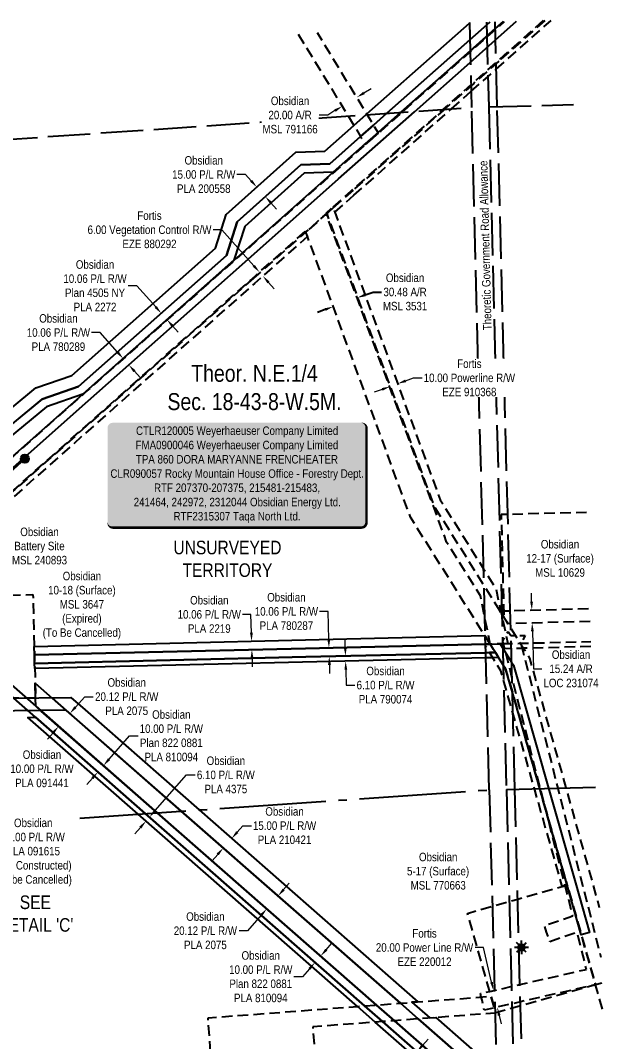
# Model space of a CAD drawing. Extents: x 623995 to 631000, y 5840139 to 5844688.
# Drawn here: x 625255 to 625948, y 5840880 to 5842083 of the extents above; entities that cross this region are included whole.
import ezdxf
from ezdxf.enums import TextEntityAlignment as Align

# ---------------------------------------------------------------- set-up
doc = ezdxf.new("R2010")
doc.units = 0
doc.header["$LTSCALE"] = 5
doc.header["$PDSIZE"] = 0.5
for name, pattern in [('foc-ACCESSROAD', [3.75, 2.5, -1.25]), ('foc-FLOWLINE', [3.75, 2.5, -1.25]), ('foc-QUARTERLINE', [33, 25, -3, 2, -3]), ('foc-UNSURVEYED', [12.5, 10, -2.5]), ('POWERLINE5', [7.8, 2.4, -0.6, 0.6, -0.6, 0.6, -0.6, 2.4])]:
    doc.linetypes.add(name, pattern=pattern)
doc.layers.get('Defpoints').update_dxf_attribs({"color": 9})
for name, color, linetype in [('AS-POWER', 104, 'foc-POWER'), ('AS-POWER-EXISTING', 72, 'POWERLINE5'), ('AS-WILDLIFE', 131, 'Continuous'), ('C-AR', 13, 'foc-ACCESSROAD'), ('C-RW', 13, 'Continuous'), ('C-SYMBOL', 7, 'Continuous'), ('C-WS', 13, 'foc-ACCESSROAD'), ('C-WS-S', 13, 'Continuous'), ('DETAIL-T', 7, 'Continuous'), ('F-EZE', 190, 'foc-FLOWLINE'), ('L-QSEC', 8, 'foc-QUARTERLINE'), ('L-ROAD-T', 7, 'Continuous'), ('L-UNS-T', 3, 'Continuous'), ('L-USEC', 7, 'foc-UNSURVEYED')]:
    doc.layers.add(name, color=color, linetype=linetype)
for name, color, linetype, lineweight in [('C-AR-T', 13, 'Continuous', 9), ('C-RW-T', 13, 'Continuous', 9), ('C-WS-T', 13, 'Continuous', 9), ('F-EZE-T', 190, 'Continuous', 9), ('F-RW-T', 190, 'Continuous', 9)]:
    doc.layers.add(name, color=color, linetype=linetype, lineweight=lineweight)
doc.styles.add('175L', font='ARIALN.TTF', dxfattribs={"height": 20})
doc.styles.add('80', font='ARIALN.TTF', dxfattribs={"height": 10})
doc.styles.add('80CG', font='ARIALN.TTF', dxfattribs={"height": 10})
doc.styles.add('80L', font='ARIALN.TTF', dxfattribs={"height": 10})
doc.styles.add('foc-LtypeFont', font='ARIALN.TTF', dxfattribs={"height": 7.35})
doc.linetypes.add('foc-POWER', pattern='A,6,-1,["P",foc-LtypeFont,S=0.2,R=0,X=-0.625,Y=-0.75],-1.24,4', length=12.24)
doc.dimstyles.new('Compass 5 000', dxfattribs={"dimscale": 5, "dimtxt": 9, "dimasz": 2, "dimexe": 0.2, "dimexo": 0.0625, "dimgap": 0.5, "dimtad": 0, "dimtih": 1, "dimtoh": 1, "dimzin": 0, "dimdsep": 46, "dimtxsty": '80CG', "dimcen": 0.1, "dimse1": 1, "dimse2": 1, "dimclrd": 256, "dimclrt": 256, "dimaunit": 1, "dimadec": 4, "dimazin": 0, "dimtfac": 0.06, "dimtofl": 0, "dimtmove": 0, "dimatfit": 1, "dimfxl": 0.2, "dimtolj": 1, "dimtzin": 0, "dimlwd": -1, "dimarcsym": 0})

# ---------------------------------------------------------------- blocks, each defined once
blk = doc.blocks.new('*D521')
at = {"layer": 'C-WS', "transparency": 16777216}
for p, q in [((625660.3, 5841759.6), (625669.7, 5841763.1)), ((625669.7, 5841763.1), (625679.7, 5841763.1)), ((625613.5, 5841742.5), (625604.1, 5841739))]:
    blk.add_line(p, q, dxfattribs=at)
for points in [[(625659.7, 5841761.2), (625660.9, 5841758.1), (625650.9, 5841756.2)], [(625612.9, 5841744), (625614, 5841740.9), (625622.8, 5841745.9)]]:
    blk.add_solid(points, dxfattribs=at)
at = {"layer": 'Defpoints', "color": 0, "transparency": 16777216}
for p in [(625650.9, 5841756.2), (625654.9, 5841745.4), (625626.8, 5841735.1)]:
    blk.add_point(p, dxfattribs=at)
at = {"layer": 'C-WS', "transparency": 16777216, "insert": (625707.4, 5841763.1), "char_height": 10, "attachment_point": 5, "style": '80CG'}
blk.add_mtext('\\A1;Obsidian\\P30.48 A/R\\PMSL 3531', dxfattribs=at)
blk = doc.blocks.new('*D523')
at = {"layer": 'C-RW-T', "transparency": 16777216}
for p, q in [((625391.5, 5841770.5), (625381.5, 5841770.5)), ((625413.8, 5841745.5), (625391.5, 5841770.5)), ((625433.7, 5841723.1), (625440.3, 5841715.6))]:
    blk.add_line(p, q, dxfattribs=at)
for points in [[(625415, 5841746.6), (625412.5, 5841744.4), (625420.4, 5841738)], [(625434.9, 5841724.2), (625432.4, 5841722), (625427, 5841730.6)]]:
    blk.add_solid(points, dxfattribs=at)
at = {"layer": 'Defpoints', "color": 0, "transparency": 16777216}
for p in [(625416.9, 5841734.9), (625420.4, 5841738), (625423.5, 5841727.5)]:
    blk.add_point(p, dxfattribs=at)
at = {"layer": 'C-RW-T', "transparency": 16777216, "insert": (625342.4, 5841770.5), "char_height": 10, "attachment_point": 5, "style": '80CG'}
blk.add_mtext('\\A1;Obsidian\\P10.06 P/L R/W\\PPlan 4505 NY\\PPLA 2272', dxfattribs=at)
blk = doc.blocks.new('*D524')
at = {"layer": 'C-RW-T', "transparency": 16777216}
for p, q in [((625348.4, 5841715.3), (625338.4, 5841715.3)), ((625368.9, 5841692.1), (625348.4, 5841715.3)), ((625388.7, 5841669.8), (625395.4, 5841662.3))]:
    blk.add_line(p, q, dxfattribs=at)
for points in [[(625370.2, 5841693.2), (625367.7, 5841691), (625375.5, 5841684.7)], [(625390, 5841670.9), (625387.5, 5841668.7), (625382.1, 5841677.3)]]:
    blk.add_solid(points, dxfattribs=at)
at = {"layer": 'Defpoints', "color": 0, "transparency": 16777216}
for p in [(625356, 5841667.3), (625382.1, 5841677.3), (625362.5, 5841659.9)]:
    blk.add_point(p, dxfattribs=at)
at = {"layer": 'C-RW-T', "transparency": 16777216, "insert": (625299.3, 5841715.3), "char_height": 10, "attachment_point": 5, "style": '80CG'}
blk.add_mtext('\\A1;Obsidian\\P10.06 P/L R/W\\PPLA 780289', dxfattribs=at)
blk = doc.blocks.new('*D525')
at = {"layer": 'C-RW-T', "transparency": 16777216}
for p, q in [((625526, 5841383.2), (625516, 5841383.2)), ((625526.5, 5841361.7), (625526, 5841383.2)), ((625527.2, 5841331.6), (625527.5, 5841321.6))]:
    blk.add_line(p, q, dxfattribs=at)
for points in [[(625528.2, 5841361.7), (625524.8, 5841361.6), (625526.7, 5841351.7)], [(625528.9, 5841331.7), (625525.5, 5841331.6), (625527, 5841341.6)]]:
    blk.add_solid(points, dxfattribs=at)
at = {"layer": 'Defpoints', "color": 0, "transparency": 16777216}
for p in [(625325.4, 5841346.9), (625526.7, 5841351.7), (625325.7, 5841336.8)]:
    blk.add_point(p, dxfattribs=at)
at = {"layer": 'C-RW-T', "transparency": 16777216, "insert": (625476.9, 5841383.2), "char_height": 10, "attachment_point": 5, "style": '80CG'}
blk.add_mtext('\\A1;Obsidian\\P10.06 P/L R/W\\PPLA 2219', dxfattribs=at)
blk = doc.blocks.new('*D526')
at = {"layer": 'C-RW-T', "transparency": 16777216}
for p, q in [((625616.8, 5841386.7), (625606.8, 5841386.7)), ((625617.6, 5841353.8), (625616.8, 5841386.7)), ((625618.3, 5841323.7), (625618.5, 5841313.7))]:
    blk.add_line(p, q, dxfattribs=at)
for points in [[(625619.2, 5841353.8), (625615.9, 5841353.8), (625617.8, 5841343.8)], [(625620, 5841323.8), (625616.6, 5841323.7), (625618.1, 5841333.7)]]:
    blk.add_solid(points, dxfattribs=at)
at = {"layer": 'Defpoints', "color": 0, "transparency": 16777216}
for p in [(625617.8, 5841343.8), (625460.7, 5841340), (625460.9, 5841330)]:
    blk.add_point(p, dxfattribs=at)
at = {"layer": 'C-RW-T', "transparency": 16777216, "insert": (625567.7, 5841386.7), "char_height": 10, "attachment_point": 5, "style": '80CG'}
blk.add_mtext('\\A1;Obsidian\\P10.06 P/L R/W\\PPLA 780287', dxfattribs=at)
blk = doc.blocks.new('*D527')
at = {"layer": 'C-RW-T', "transparency": 16777216}
for p, q in [((625519.5, 5841901.5), (625509.5, 5841901.5)), ((625526.2, 5841894.1), (625519.5, 5841901.5)), ((625549.5, 5841868.1), (625556.2, 5841860.7))]:
    blk.add_line(p, q, dxfattribs=at)
for points in [[(625527.4, 5841895.2), (625524.9, 5841893), (625532.9, 5841886.7)], [(625550.8, 5841869.2), (625548.3, 5841867), (625542.8, 5841875.6)]]:
    blk.add_solid(points, dxfattribs=at)
at = {"layer": 'Defpoints', "color": 0, "transparency": 16777216}
for p in [(625532.9, 5841886.7), (625526.4, 5841880.9), (625536.4, 5841869.8)]:
    blk.add_point(p, dxfattribs=at)
at = {"layer": 'C-RW-T', "transparency": 16777216, "insert": (625470.4, 5841901.5), "char_height": 10, "attachment_point": 5, "style": '80CG'}
blk.add_mtext('\\A1;Obsidian\\P15.00 P/L R/W\\PPLA 200558', dxfattribs=at)
blk = doc.blocks.new('*D529')
at = {"layer": 'C-RW-T', "transparency": 16777216}
for p, q in [((625358.9, 5841212.6), (625383.1, 5841240.2)), ((625383.1, 5841240.2), (625393.1, 5841240.2)), ((625339.3, 5841190.2), (625332.7, 5841182.7))]:
    blk.add_line(p, q, dxfattribs=at)
for points in [[(625357.6, 5841213.7), (625360.1, 5841211.5), (625352.3, 5841205.1)], [(625338, 5841191.3), (625340.5, 5841189.1), (625345.9, 5841197.7)]]:
    blk.add_solid(points, dxfattribs=at)
at = {"layer": 'Defpoints', "color": 0, "transparency": 16777216}
for p in [(625352.3, 5841205.1), (625482, 5841091.2), (625475.6, 5841083.9)]:
    blk.add_point(p, dxfattribs=at)
at = {"layer": 'C-RW-T', "transparency": 16777216, "insert": (625432.2, 5841240.2), "char_height": 10, "attachment_point": 5, "style": '80CG'}
blk.add_mtext('\\A1;Obsidian\\P10.00 P/L R/W\\PPlan 822 0881\\PPLA 810094', dxfattribs=at)
blk = doc.blocks.new('*D530')
at = {"layer": 'C-RW-T', "transparency": 16777216}
for p, q in [((625413.2, 5841152), (625450.1, 5841194.1)), ((625450.1, 5841194.1), (625460.1, 5841194.1)), ((625395.8, 5841132.2), (625389.2, 5841124.7))]:
    blk.add_line(p, q, dxfattribs=at)
for points in [[(625411.9, 5841153.1), (625414.4, 5841150.9), (625406.6, 5841144.5)], [(625394.5, 5841133.3), (625397, 5841131.1), (625402.4, 5841139.7)]]:
    blk.add_solid(points, dxfattribs=at)
at = {"layer": 'Defpoints', "color": 0, "transparency": 16777216}
for p in [(625402.4, 5841139.7), (625418.8, 5841125.3), (625423, 5841130.1)]:
    blk.add_point(p, dxfattribs=at)
at = {"layer": 'C-RW-T', "transparency": 16777216, "insert": (625496.4, 5841194.1), "char_height": 10, "attachment_point": 5, "style": '80CG'}
blk.add_mtext('\\A1;Obsidian\\P6.10 P/L R/W\\PPLA 4375', dxfattribs=at)
blk = doc.blocks.new('*D531')
at = {"layer": 'C-RW-T', "transparency": 16777216}
for p, q in [((625637, 5841344.2), (625636.8, 5841354.2)), ((625637.6, 5841318.1), (625638.1, 5841299.9)), ((625638.1, 5841299.9), (625648.1, 5841299.9))]:
    blk.add_line(p, q, dxfattribs=at)
for points in [[(625638.7, 5841344.2), (625635.3, 5841344.2), (625637.2, 5841334.2)], [(625639.3, 5841318.1), (625636, 5841318.1), (625637.4, 5841328.1)]]:
    blk.add_solid(points, dxfattribs=at)
at = {"layer": 'Defpoints', "color": 0, "transparency": 16777216}
for p in [(625580.5, 5841332.8), (625580.7, 5841326.7), (625637.4, 5841328.1)]:
    blk.add_point(p, dxfattribs=at)
at = {"layer": 'C-RW-T', "transparency": 16777216, "insert": (625684.4, 5841299.9), "char_height": 10, "attachment_point": 5, "style": '80CG'}
blk.add_mtext('\\A1;Obsidian\\P6.10 P/L R/W\\PPLA 790074', dxfattribs=at)
blk = doc.blocks.new('*D533')
at = {"layer": 'C-WS-T', "transparency": 16777216}
for p, q in [((625659, 5841997.6), (625667.6, 5842002.8)), ((625616.3, 5841971.6), (625606.3, 5841971.6)), ((625624.8, 5841976.8), (625616.3, 5841971.6))]:
    blk.add_line(p, q, dxfattribs=at)
for points in [[(625658.1, 5841999), (625659.9, 5841996.2), (625650.5, 5841992.4)], [(625624, 5841978.2), (625625.7, 5841975.3), (625633.4, 5841982)]]:
    blk.add_solid(points, dxfattribs=at)
at = {"layer": 'Defpoints', "color": 0, "transparency": 16777216}
for p in [(625604.6, 5842067.7), (625587.5, 5842057.3), (625633.4, 5841982)]:
    blk.add_point(p, dxfattribs=at)
at = {"layer": 'C-WS-T', "transparency": 16777216, "insert": (625572, 5841971.6), "char_height": 10, "attachment_point": 5, "style": '80CG', "bg_fill": 3, "box_fill_scale": 1.1, "bg_fill_color": 256, "bg_fill_true_color": 13158600, "bg_fill_transparency": 0}
blk.add_mtext('\\A1;Obsidian\\P20.00 A/R\\PMSL 791166', dxfattribs=at)
blk = doc.blocks.new('*D534')
at = {"layer": 'Defpoints', "color": 0, "transparency": 16777216}
for p in [(625673.7, 5841695.6), (625682.6, 5841698.9), (625698.6, 5841655)]:
    blk.add_point(p, dxfattribs=at)
at = {"layer": 'F-EZE-T', "transparency": 16777216}
for p, q in [((625708, 5841658.5), (625717.4, 5841661.9)), ((625717.4, 5841661.9), (625727.4, 5841661.9)), ((625680.4, 5841648.3), (625671, 5841644.9))]:
    blk.add_line(p, q, dxfattribs=at)
for points in [[(625707.5, 5841660), (625708.6, 5841656.9), (625698.6, 5841655)], [(625679.9, 5841649.9), (625681, 5841646.8), (625689.8, 5841651.8)]]:
    blk.add_solid(points, dxfattribs=at)
at = {"layer": 'F-EZE-T', "transparency": 16777216, "insert": (625783.1, 5841661.9), "char_height": 10, "attachment_point": 5, "style": '80CG', "bg_fill": 3, "box_fill_scale": 1.1, "bg_fill_color": 256, "bg_fill_true_color": 13158600, "bg_fill_transparency": 0}
blk.add_mtext('\\A1;Fortis\\P10.00 Powerline R/W\\PEZE 910368', dxfattribs=at)
blk = doc.blocks.new('*D535')
at = {"layer": 'Defpoints', "color": 0, "transparency": 16777216}
for p in [(625539.9, 5841782), (625476.2, 5841733.5), (625480.2, 5841729)]:
    blk.add_point(p, dxfattribs=at)
at = {"layer": 'F-RW-T', "transparency": 16777216}
for p, q in [((625491.6, 5841836.4), (625481.6, 5841836.4)), ((625529.3, 5841793.9), (625491.6, 5841836.4)), ((625546.6, 5841774.5), (625553.2, 5841767))]:
    blk.add_line(p, q, dxfattribs=at)
for points in [[(625530.6, 5841795), (625528.1, 5841792.8), (625536, 5841786.5)], [(625547.8, 5841775.6), (625545.3, 5841773.4), (625539.9, 5841782)]]:
    blk.add_solid(points, dxfattribs=at)
at = {"layer": 'F-RW-T', "transparency": 16777216, "insert": (625406.5, 5841836.4), "char_height": 10, "attachment_point": 5, "style": '80CG'}
blk.add_mtext('\\A1;Fortis\\P6.00 Vegetation Control R/W\\PEZE 880292', dxfattribs=at)
blk = doc.blocks.new('*D536')
at = {"layer": 'C-RW-T', "transparency": 16777216}
for p, q in [((625319.4, 5841274), (625330.2, 5841286.3)), ((625330.2, 5841286.3), (625340.2, 5841286.3)), ((625292.9, 5841243.8), (625286.3, 5841236.3))]:
    blk.add_line(p, q, dxfattribs=at)
for points in [[(625318.1, 5841275.1), (625320.6, 5841272.9), (625312.8, 5841266.5)], [(625291.7, 5841244.9), (625294.2, 5841242.7), (625299.5, 5841251.3)]]:
    blk.add_solid(points, dxfattribs=at)
at = {"layer": 'Defpoints', "color": 0, "transparency": 16777216}
for p in [(625312.8, 5841266.5), (625320, 5841260.1), (625306.7, 5841245)]:
    blk.add_point(p, dxfattribs=at)
at = {"layer": 'C-RW-T', "transparency": 16777216, "insert": (625379.7, 5841286.3), "char_height": 10, "attachment_point": 5, "style": '80CG'}
blk.add_mtext('\\A1;Obsidian\\P20.12 P/L R/W\\PPLA 2075', dxfattribs=at)
blk = doc.blocks.new('*U543')
h = blk.add_hatch(color=255)
edge = h.paths.add_edge_path()
edge.add_line((-146.5, -62.5), (146.5, -62.5))
edge.add_arc((146.5, -56.5), 6, 270, 360)
edge.add_line((152.5, -56.5), (152.5, 55))
edge.add_arc((146.5, 55), 6, 0, 90)
edge.add_line((146.5, 61), (-146.5, 61))
edge.add_arc((-146.5, 55), 6, 90, 180)
edge.add_line((-152.5, 55), (-152.5, -56.5))
edge.add_arc((-146.5, -56.5), 6, 180, 270)
at = {"color": 44, "flags": 128}
blk.add_lwpolyline([(-146.5, -62.5, 3, 3, 0), (146.5, -62.5, 3, 3, 0.414214), (152.5, -56.5, 3, 3, 0), (152.5, 55, 3, 0, 0.414214), (146.5, 61, 0, 0, 0), (-146.5, 61, 0, 0, 0.414214), (-152.5, 55, 0, 0, 0), (-152.5, -56.5, 0, 3, 0.414214)], format="xyseb", close=True, dxfattribs=at)
at = {"color": 44, "style": '80'}
blk.add_attdef('ENTER_TEXT_001', (-36, -5), '', height=10, dxfattribs=at)
blk = doc.blocks.new('*D541')
at = {"layer": 'C-RW-T', "transparency": 16777216}
for p, q in [((625509.8, 5841126.7), (625516.4, 5841134.3)), ((625516.4, 5841134.3), (625526.4, 5841134.3)), ((625486.8, 5841100.5), (625480.2, 5841093))]:
    blk.add_line(p, q, dxfattribs=at)
for points in [[(625508.6, 5841127.8), (625511.1, 5841125.6), (625503.2, 5841119.2)], [(625485.5, 5841101.6), (625488, 5841099.4), (625493.4, 5841108)]]:
    blk.add_solid(points, dxfattribs=at)
at = {"layer": 'Defpoints', "color": 0, "transparency": 16777216}
for p in [(625503.2, 5841119.2), (625506, 5841116.8), (625496.1, 5841105.6)]:
    blk.add_point(p, dxfattribs=at)
at = {"layer": 'C-RW-T', "transparency": 16777216, "insert": (625565.5, 5841134.3), "char_height": 10, "attachment_point": 5, "style": '80CG'}
blk.add_mtext('\\A1;Obsidian\\P15.00 P/L R/W\\PPLA 210421', dxfattribs=at)
blk = doc.blocks.new('*D551')
at = {"layer": 'C-RW-T', "transparency": 16777216}
for p, q in [((625200.9, 5841198.6), (625191, 5841197.9)), ((625230.9, 5841200.6), (625240.9, 5841201.3))]:
    blk.add_line(p, q, dxfattribs=at)
for points in [[(625200.8, 5841200.2), (625201.1, 5841196.9), (625210.9, 5841199.2)], [(625230.8, 5841202.2), (625231, 5841198.9), (625220.9, 5841199.9)]]:
    blk.add_solid(points, dxfattribs=at)
at = {"layer": 'Defpoints', "color": 0, "transparency": 16777216}
for p in [(625210.2, 5841210.6), (625220.1, 5841211.2), (625220.9, 5841199.9)]:
    blk.add_point(p, dxfattribs=at)
at = {"layer": 'C-RW-T', "transparency": 16777216, "insert": (625279.9, 5841201.3), "char_height": 10, "attachment_point": 5, "style": '80CG'}
blk.add_mtext('\\A1;Obsidian\\P10.00 P/L R/W\\PPLA 091441', dxfattribs=at)
blk = doc.blocks.new('*D560')
at = {"layer": 'C-RW-T', "transparency": 16777216}
for p, q in [((625564.4, 5841059), (625571, 5841066.5)), ((625538, 5841028.8), (625521.9, 5841010.5)), ((625521.9, 5841010.5), (625511.9, 5841010.5))]:
    blk.add_line(p, q, dxfattribs=at)
for points in [[(625563.2, 5841060.1), (625565.7, 5841057.9), (625557.8, 5841051.5)], [(625536.7, 5841029.9), (625539.2, 5841027.7), (625544.6, 5841036.3)]]:
    blk.add_solid(points, dxfattribs=at)
at = {"layer": 'Defpoints', "color": 0, "transparency": 16777216}
for p in [(625544.6, 5841036.3), (625584.8, 5841027.8), (625571.5, 5841012.7)]:
    blk.add_point(p, dxfattribs=at)
at = {"layer": 'C-RW-T', "transparency": 16777216, "insert": (625472.3, 5841010.5), "char_height": 10, "attachment_point": 5, "style": '80CG'}
blk.add_mtext('\\A1;Obsidian\\P20.12 P/L R/W\\PPLA 2075', dxfattribs=at)
blk = doc.blocks.new('*D561')
at = {"layer": 'C-RW-T', "transparency": 16777216}
for p, q in [((625614.6, 5840988.2), (625621.2, 5840995.7)), ((625594.8, 5840965.6), (625586.6, 5840956.3)), ((625586.6, 5840956.3), (625576.6, 5840956.3))]:
    blk.add_line(p, q, dxfattribs=at)
for points in [[(625613.4, 5840989.3), (625615.9, 5840987.1), (625608, 5840980.7)], [(625593.6, 5840966.7), (625596.1, 5840964.5), (625601.4, 5840973.2)]]:
    blk.add_solid(points, dxfattribs=at)
at = {"layer": 'Defpoints', "color": 0, "transparency": 16777216}
for p in [(625601.6, 5840986.3), (625595, 5840978.8), (625601.4, 5840973.2)]:
    blk.add_point(p, dxfattribs=at)
at = {"layer": 'C-RW-T', "transparency": 16777216, "insert": (625537.5, 5840956.3), "char_height": 10, "attachment_point": 5, "style": '80CG'}
blk.add_mtext('\\A1;Obsidian\\P10.00 P/L R/W\\PPlan 822 0881\\PPLA 810094', dxfattribs=at)
blk = doc.blocks.new('*D562')
at = {"layer": 'C-RW-T', "transparency": 16777216}
for p, q in [((625727.8, 5840875.3), (625734.4, 5840882.8)), ((625710.7, 5840855.8), (625704.1, 5840848.3)), ((625704.1, 5840848.3), (625694.1, 5840848.3))]:
    blk.add_line(p, q, dxfattribs=at)
for points in [[(625726.5, 5840876.4), (625729, 5840874.2), (625721.2, 5840867.8)], [(625709.5, 5840856.9), (625712, 5840854.7), (625717.3, 5840863.4)]]:
    blk.add_solid(points, dxfattribs=at)
at = {"layer": 'Defpoints', "color": 0, "transparency": 16777216}
for p in [(625645.6, 5840926.3), (625649.5, 5840930.7), (625717.3, 5840863.4)]:
    blk.add_point(p, dxfattribs=at)
at = {"layer": 'C-RW-T', "transparency": 16777216, "insert": (625657.8, 5840848.3), "char_height": 10, "attachment_point": 5, "style": '80CG'}
blk.add_mtext('\\A1;Obsidian\\P6.10 P/L R/W\\PPLA 4375', dxfattribs=at)
blk = doc.blocks.new('GAS')
h = blk.add_hatch(color=255)
h.dxf.hatch_style = 1
edge = h.paths.add_edge_path()
edge.add_arc((0, 0), 0.9, 0, 360)
for p, q in [((-0.81, 0), (-1.62, 0)), ((-0.57, 0.57), (-1.14, 1.14)), ((0, 0.81), (0, 1.62)), ((0.57, 0.57), (1.14, 1.14)), ((1.62, 0), (0.81, 0)), ((-0.57, -0.57), (-1.14, -1.14)), ((0, -0.81), (0, -1.62)), ((1.14, -1.14), (0.57, -0.57))]:
    blk.add_line(p, q)
blk.add_circle((0, 0), 0.8)
blk = doc.blocks.new('POWERPOLE')
h = blk.add_hatch(color=255)
edge = h.paths.add_edge_path()
edge.add_arc((0, 0), 0.96, 0, 360)
at = {"linetype": 'Continuous'}
for p, q in [((0.68, -0.68), (-0.68, 0.68)), ((-0.68, -0.68), (0.68, 0.68))]:
    blk.add_line(p, q, dxfattribs=at)
blk.add_circle((0, 0), 0.96, dxfattribs=at)
blk = doc.blocks.new('*D759')
at = {"layer": 'Defpoints', "color": 0, "transparency": 16777216}
for p in [(625811.5, 5840940), (625812.7, 5840940.3), (625817.2, 5840920.8)]:
    blk.add_point(p, dxfattribs=at)
at = {"layer": 'F-RW-T', "transparency": 16777216}
for p, q in [((625799.9, 5840990.7), (625789.9, 5840990.7)), ((625809.3, 5840949.8), (625799.9, 5840990.7)), ((625818.2, 5840910.8), (625820.4, 5840901))]:
    blk.add_line(p, q, dxfattribs=at)
for points in [[(625810.9, 5840950.2), (625807.7, 5840949.4), (625811.5, 5840940)], [(625819.8, 5840911.2), (625816.6, 5840910.4), (625816, 5840920.5)]]:
    blk.add_solid(points, dxfattribs=at)
at = {"layer": 'F-RW-T', "transparency": 16777216, "insert": (625730.3, 5840990.7), "char_height": 10, "attachment_point": 5, "style": '80CG'}
blk.add_mtext('\\A1;Fortis\\P20.00 Power Line R/W^JEZE 220012', dxfattribs=at)
blk = doc.blocks.new('*D765')
at = {"layer": 'C-WS-T', "transparency": 16777216}
for p, q in [((625856.3, 5841398.3), (625856.1, 5841408.3)), ((625857.3, 5841363.1), (625858.5, 5841319.1)), ((625858.5, 5841319.1), (625868.5, 5841319.1))]:
    blk.add_line(p, q, dxfattribs=at)
for points in [[(625858, 5841398.4), (625854.7, 5841398.3), (625856.6, 5841388.3)], [(625859, 5841363.2), (625855.6, 5841363.1), (625857, 5841373.1)]]:
    blk.add_solid(points, dxfattribs=at)
at = {"layer": 'Defpoints', "color": 0, "transparency": 16777216}
for p in [(625875.6, 5841388.9), (625857, 5841373.1), (625876, 5841373.6)]:
    blk.add_point(p, dxfattribs=at)
at = {"layer": 'C-WS-T', "transparency": 16777216, "insert": (625902.8, 5841319.1), "char_height": 10, "attachment_point": 5, "style": '80CG'}
blk.add_mtext('\\A1;Obsidian\\P15.24 A/R\\PLOC 231074', dxfattribs=at)
blk = doc.blocks.new('*D779')
at = {"layer": 'C-RW-T', "transparency": 16777216}
for p, q in [((625210.2, 5841182.2), (625209.9, 5841192.2)), ((625211, 5841152.2), (625212.3, 5841102.8)), ((625212.3, 5841102.8), (625222.3, 5841102.8))]:
    blk.add_line(p, q, dxfattribs=at)
for points in [[(625211.8, 5841182.2), (625208.5, 5841182.1), (625210.4, 5841172.2)], [(625212.6, 5841152.2), (625209.3, 5841152.1), (625210.7, 5841162.2)]]:
    blk.add_solid(points, dxfattribs=at)
at = {"layer": 'Defpoints', "color": 0, "transparency": 16777216}
for p in [(625210.6, 5841172.2), (625210.7, 5841162.2), (625210.9, 5841162.2)]:
    blk.add_point(p, dxfattribs=at)
at = {"layer": 'C-RW-T', "transparency": 16777216, "insert": (625269.6, 5841102.8), "char_height": 10, "attachment_point": 5, "style": '80CG', "bg_fill": 3, "box_fill_scale": 1.1, "bg_fill_color": 256, "bg_fill_true_color": 13158600, "bg_fill_transparency": 0}
blk.add_mtext('\\A1;Obsidian\\P10.00 P/L R/W\\PPLA 091615\\P(Not Constructed)\\P(To be Cancelled)', dxfattribs=at)

msp = doc.modelspace()

# ---------------------------------------------------------------- linework, layer by layer
at = {"layer": 'AS-POWER', "flags": 128}
msp.add_lwpolyline([(625016.717, 5841349.036), (625101.925, 5841424.804), (625167.141, 5841482.964), (625259.721, 5841566.656)], dxfattribs=at)
at = {"layer": 'C-AR', "flags": 128}
msp.add_lwpolyline([(625925.257, 5841374.995), (625831.622, 5841372.403), (625828.493, 5841372.316), (625827.047, 5841374.622), (625824.177, 5841379.195), (625820.57, 5841384.943), (625819.093, 5841387.297), (625820.053, 5841387.323), (625823.966, 5841387.432), (625831.228, 5841387.632), (625924.769, 5841390.215)], dxfattribs=at)
for points in [[(625843.272, 5840921.88), (625814.197, 5840913.621), (625813.222, 5840917.054), (625808.616, 5840933.266), (625780.862, 5841030.97), (625810.061, 5841039.265), (625840.016, 5841047.774), (625892.437, 5841062.664), (625898.211, 5841064.305), (625914.88, 5841005.629), (625931.546, 5840946.955), (625843.272, 5840921.88)], [(625533.868, 5840789.956), (625484.725, 5840786.221), (625482.578, 5840814.459), (625475.473, 5840907.943), (625597.193, 5840917.195), (625651.272, 5840921.305), (625659.781, 5840921.955), (625673.742, 5840923.005), (625701.831, 5840925.146), (625808.616, 5840933.266), (625813.222, 5840917.054), (625814.197, 5840913.621), (625813.313, 5840913.553), (625722.882, 5840906.677), (625694.786, 5840904.543), (625680.836, 5840903.483), (625672.323, 5840902.836), (625598.71, 5840897.242), (625606.446, 5840795.474), (625533.868, 5840789.956)]]:
    msp.add_lwpolyline(points, close=True, dxfattribs=at)
at = {"layer": 'C-RW', "flags": 128}
for points in [[(625209.729, 5841578.744), (625280.178, 5841636.882), (625322.862, 5841651.592), (625497.064, 5841806.149), (625509.904, 5841845.84), (625584.625, 5841912.969), (625618.87, 5841914.216), (625655.076, 5841946.339), (625670.287, 5841959.834), (625685.994, 5841973.767), (625783.656, 5842060.414), (625807.118, 5842081.232)], [(625822.722, 5842081.636), (625813.493, 5842073.447), (625783.996, 5842047.275), (625702.426, 5841974.907), (625675.604, 5841951.109), (625660.393, 5841937.614), (625622.845, 5841904.3), (625588.632, 5841903.053), (625518.638, 5841840.169), (625505.788, 5841800.445), (625328.034, 5841642.739), (625285.174, 5841627.969), (625210.168, 5841566.069)], [(625218.863, 5841605.743), (625272.72, 5841650.188), (625315.141, 5841664.806), (625484.043, 5841814.661), (625496.868, 5841854.304), (625578.641, 5841927.77), (625612.94, 5841929.02), (625647.138, 5841959.36), (625661.468, 5841972.067), (625662.351, 5841972.855), (625783.149, 5842080.002), (625783.858, 5842080.631)], [(625822.866, 5842081.639), (625813.007, 5842072.892), (625783.52, 5842046.73), (625701.98, 5841974.387), (625675.167, 5841950.598), (625659.962, 5841937.107), (625622.427, 5841903.806), (625505.412, 5841799.988), (625327.722, 5841642.339), (625235.168, 5841560.223), (625220.603, 5841547.301), (625221.056, 5841534.253), (625235.62, 5841547.175), (625334.399, 5841634.814), (625512.089, 5841792.463), (625629.104, 5841896.281), (625718.427, 5841975.527), (625783.86, 5842033.583), (625813.347, 5842059.744), (625838.481, 5842082.043)], [(625807.117, 5842081.232), (625783.656, 5842060.417), (625685.995, 5841973.767), (625670.287, 5841959.834), (625655.076, 5841946.339), (625618.87, 5841914.217), (625584.625, 5841912.969), (625509.904, 5841845.84), (625497.064, 5841806.149), (625322.862, 5841651.592), (625280.178, 5841636.882), (625234.246, 5841598.977)], [(625947.869, 5840669.21), (625847.53, 5840757.242), (625816.655, 5840784.329), (625680.836, 5840903.483), (625659.781, 5840921.955), (625401.577, 5841148.495), (625272.16, 5841262.047), (625224.545, 5841303.821), (625214.434, 5841312.692), (625198.874, 5841326.344), (625187.62, 5841336.219), (625185.203, 5841338.339), (625185.036, 5841351.785), (625202.578, 5841336.394), (625213.832, 5841326.52), (625214.26, 5841326.22), (625224.38, 5841317.282), (625272.543, 5841275.009), (625415.626, 5841149.468), (625673.742, 5840923.005), (625694.786, 5840904.543), (625816.303, 5840797.937), (625847.178, 5840770.851), (625947.431, 5840682.883)], [(625946.439, 5840713.839), (625917.417, 5840736.003), (625846.469, 5840798.251), (625815.594, 5840825.339), (625722.881, 5840906.675), (625701.83, 5840925.144), (625443.915, 5841151.427), (625308.489, 5841270.251), (625186.182, 5841268.916), (625186.043, 5841270.952), (625185.69, 5841303.3), (625200.684, 5841303.464), (625200.895, 5841284.072), (625314.047, 5841285.317), (625330.616, 5841270.777), (625464.885, 5841152.879), (625722.472, 5840926.716), (625715.521, 5840926.188), (625736.58, 5840907.72), (625743.54, 5840908.248), (625815.07, 5840845.591), (625845.944, 5840818.546), (625926.714, 5840747.795), (625945.82, 5840733.16)], [(625947.431, 5840682.886), (625847.178, 5840770.851), (625816.303, 5840797.94), (625694.786, 5840904.544), (625673.742, 5840923.006), (625415.626, 5841149.468), (625278.999, 5841269.345), (625272.543, 5841275.009), (625272.32, 5841284.162), (625271.876, 5841302.373), (625292.012, 5841284.707), (625308.586, 5841270.165), (625443.916, 5841151.427), (625701.83, 5840925.143), (625722.881, 5840906.675), (625815.594, 5840825.339), (625846.469, 5840798.251), (625917.417, 5840736.003), (625946.548, 5840710.446)], [(625948.137, 5840660.851), (625847.744, 5840748.939), (625816.869, 5840776.028), (625672.323, 5840902.836), (625651.272, 5840921.305), (625393.005, 5841147.901), (625263.16, 5841261.829), (625272.16, 5841262.047), (625401.577, 5841148.495), (625659.781, 5840921.955), (625680.836, 5840903.483), (625816.655, 5840784.331), (625847.53, 5840757.242), (625947.869, 5840669.205)]]:
    msp.add_lwpolyline(points, dxfattribs=at)
for points in [[(625807.563, 5841348.292), (625802.074, 5841348.138), (625590.285, 5841343.125), (625271.069, 5841335.477), (625270.823, 5841345.538), (625590.045, 5841353.186), (625801.316, 5841358.247), (625801.834, 5841357.423), (625807.563, 5841348.292)], [(625590.285, 5841343.125), (625802.074, 5841348.138), (625807.563, 5841348.292), (625819.273, 5841348.587), (625822.985, 5841342.65), (625832.795, 5841327.016), (625835.084, 5841323.37), (625876.263, 5841178.403), (625907.893, 5841067.056), (625924.561, 5841008.38), (625914.88, 5841005.629), (625898.211, 5841064.305), (625865.878, 5841178.128), (625833.717, 5841291.343), (625825.795, 5841319.238), (625817.535, 5841332.401), (625813.763, 5841338.412), (625806.781, 5841338.244), (625802.333, 5841338.137), (625590.527, 5841333.059), (625271.313, 5841325.416), (625271.217, 5841329.379), (625271.069, 5841335.477), (625590.285, 5841343.125)], [(625813.763, 5841338.412), (625817.535, 5841332.401), (625810.551, 5841332.234), (625802.491, 5841332.041), (625271.461, 5841319.318), (625271.313, 5841325.416), (625590.527, 5841333.059), (625802.333, 5841338.137), (625806.781, 5841338.244), (625813.763, 5841338.412)]]:
    msp.add_lwpolyline(points, close=True, dxfattribs=at)
at = {"layer": 'C-WS', "flags": 128}
for points in [[(624892.022, 5841255.934), (624992.741, 5841345.135), (625032.258, 5841380.134), (625043.483, 5841390.075), (625067.703, 5841411.526), (625078.97, 5841421.505), (625090.609, 5841431.814), (625094.324, 5841435.103), (625101.885, 5841441.8), (625106.396, 5841445.795), (625119.307, 5841457.228), (625126.839, 5841463.9), (625199.062, 5841527.863), (625213.874, 5841540.982), (625223.652, 5841549.642), (625330.892, 5841644.62), (625508.783, 5841802.17), (625625.931, 5841905.923), (625663.509, 5841939.203), (625678.731, 5841952.685), (625705.574, 5841976.459), (625787.207, 5842048.756), (625816.728, 5842074.903), (625824.378, 5842081.678)], [(625581.717, 5842066.756), (625640.298, 5841970.619), (625655.088, 5841946.358), (625660.872, 5841936.867), (625676.092, 5841950.347), (625670.299, 5841959.853), (625662.788, 5841972.178), (625604.205, 5842068.314)], [(625939.888, 5840918.31), (625931.547, 5840946.955), (625914.88, 5841005.629), (625898.212, 5841064.305), (625865.879, 5841178.128), (625833.718, 5841291.347), (625825.795, 5841319.238), (625817.535, 5841332.401), (625813.763, 5841338.412), (625807.563, 5841348.292), (625801.834, 5841357.423), (625801.316, 5841358.247), (625713.749, 5841497.798), (625592.53, 5841828.607), (625590.595, 5841833.887), (625615.117, 5841855.605), (625741.285, 5841511.296), (625800.287, 5841417.267), (625820.57, 5841384.943), (625824.177, 5841379.195), (625827.047, 5841374.622), (625831.758, 5841367.113), (625843.012, 5841349.18), (625846.719, 5841343.272), (625853.943, 5841331.759), (625896.65, 5841178.944), (625936.055, 5841037.941)], [(625921.142, 5841503.435), (625827.791, 5841500.988), (625820.551, 5841500.798), (625823.563, 5841383.494), (625823.681, 5841378.89), (625825.05, 5841378.926)]]:
    msp.add_lwpolyline(points, dxfattribs=at)
msp.add_lwpolyline([(625102.909, 5841401.966), (625145.432, 5841439.628), (625179.402, 5841404.189), (625269.337, 5841406.672), (625272.303, 5841284.858), (625205.896, 5841284.127), (625206.045, 5841271.728), (625211.066, 5841197.107), (625146.695, 5841195.496), (625124.095, 5841213.575), (625115.64, 5841255.081), (625125.755, 5841300.324), (625125.902, 5841380.121), (625102.909, 5841401.966)], close=True, dxfattribs=at)
at = {"layer": 'F-EZE', "flags": 128}
for points in [[(625870.046, 5842082.859), (625814.536, 5842033.61), (625785.038, 5842007.438), (625752.288, 5841978.382), (625643.096, 5841881.506), (625622.384, 5841863.129), (625624.604, 5841857.073), (625647.081, 5841877.015)], [(625938.917, 5840948.629), (625931.453, 5840946.926), (625843.146, 5840926.747), (625813.149, 5840919.893), (625812.46, 5840919.736), (625800.634, 5840917.035), (625797.961, 5840928.733), (625797.125, 5840932.392), (625796.179, 5840936.532), (625806.987, 5840939.001), (625812.621, 5840940.289), (625842.619, 5840947.142), (625920.969, 5840965.041), (625909.857, 5841008.644), (625878.012, 5840997.594), (625874.078, 5841008.931), (625871.456, 5841016.489), (625904.9, 5841028.093), (625895.842, 5841063.632), (625873.51, 5841151.262), (625866.658, 5841178.149), (625833.255, 5841309.211), (625825.93, 5841337.957), (625824.722, 5841342.695), (625823.194, 5841348.692), (625822.41, 5841351.768), (625826.235, 5841358.845), (625828.575, 5841363.175), (625831.989, 5841358.213), (625837.273, 5841358.324), (625839.573, 5841358.374), (625848.821, 5841358.571), (625843.737, 5841349.191), (625844.185, 5841347.31), (625845.224, 5841343.233), (625887.158, 5841178.692), (625937.928, 5840979.479)], [(625926.207, 5841345.355), (625846.72, 5841343.271), (625845.225, 5841343.232), (625832.384, 5841342.896), (625824.722, 5841342.695), (625822.985, 5841342.65), (625819.275, 5841348.577), (625823.199, 5841348.675), (625828.408, 5841348.812), (625832.229, 5841348.897), (625843.012, 5841349.179), (625843.74, 5841349.197), (625926.014, 5841351.354)]]:
    msp.add_lwpolyline(points, dxfattribs=at)
for points in [[(625828.408, 5841348.832), (625819.273, 5841348.587), (625807.563, 5841348.292), (625801.267, 5841379.373), (625796.05, 5841405.195), (625756.303, 5841468.536), (625614.331, 5841855.976), (625614.822, 5841856.411), (625622.373, 5841863.11), (625624.593, 5841857.054), (625748.756, 5841518.215), (625799.779, 5841436.902), (625814.314, 5841413.738), (625820.57, 5841384.943), (625828.408, 5841348.832)], [(625237.089, 5841513.252), (625222.52, 5841500.327), (625222.25, 5841508.114), (625236.819, 5841521.039), (625526.03, 5841777.632), (625590.31, 5841834.663), (625592.53, 5841828.607), (625530.014, 5841773.141), (625237.089, 5841513.252)], [(625895.842, 5841063.632), (625892.437, 5841062.664), (625859.684, 5841177.964), (625834.342, 5841267.175), (625820.254, 5841316.772), (625810.552, 5841332.235), (625806.781, 5841338.245), (625802.139, 5841345.642), (625802.074, 5841348.138), (625801.834, 5841357.423), (625807.563, 5841348.292), (625813.763, 5841338.412), (625817.535, 5841332.401), (625825.795, 5841319.238), (625833.718, 5841291.347), (625865.878, 5841178.128), (625873.51, 5841151.261), (625898.212, 5841064.305), (625895.842, 5841063.632)]]:
    msp.add_lwpolyline(points, close=True, dxfattribs=at)
at = {"layer": 'L-QSEC'}
for p, q in [((624995.424, 5841120.386), (625806.511, 5841176.553)), ((625826.614, 5841177.072), (625931.509, 5841179.861))]:
    msp.add_line(p, q, dxfattribs=at)
at = {"layer": 'L-USEC'}
for p, q in [((625783.134, 5842080.612), (625785.718, 5841980.682)), ((625803.237, 5842081.132), (625805.82, 5841981.215)), ((625815.872, 5841981.482), (625813.288, 5842081.392)), ((624975.211, 5841924.548), (625785.718, 5841980.682)), ((625806.511, 5841176.553), (625785.718, 5841980.682)), ((625805.82, 5841981.215), (625905.75, 5841983.871)), ((625805.821, 5841981.202), (625826.614, 5841177.072)), ((625836.665, 5841177.354), (625815.872, 5841981.482)), ((625806.511, 5841176.553), (625827.306, 5840372.442)), ((625826.614, 5841177.072), (625847.409, 5840372.957)), ((625857.201, 5840383.276), (625836.665, 5841177.354))]:
    msp.add_line(p, q, dxfattribs=at)

# ---------------------------------------------------------------- block references
at = {"layer": 'AS-POWER-EXISTING', "color": 2, "xscale": 5, "yscale": 5, "zscale": 5}
for p in [(625259.721, 5841566.656), (625259.741, 5841566.645)]:
    msp.add_blockref('POWERPOLE', p, dxfattribs=at)
at = {"layer": 'AS-WILDLIFE', "color": 1}
ref = msp.add_blockref('*U543', (625509.523, 5841548.025), dxfattribs=dict(at, xscale=0.99963597, yscale=0.99963597, zscale=0.99963597))
ref.add_attrib('ENTER_TEXT_001', 'CTLR120005 Weyerhaeuser Company Limited', (625390.644, 5841594.703), dxfattribs={"layer": '0', "color": 44, "height": 9.99636, "style": '80'})
ref.add_attrib('ENTER_TEXT_002', 'FMA0900046 Weyerhaeuser Company Limited', (625390.112, 5841577.865), dxfattribs={"layer": '0', "color": 44, "height": 9.99636, "style": '80'})
ref.add_attrib('ENTER_TEXT_003', 'TPA 860 DORA MARYANNE FRENCHEATER', (625390.49, 5841561.027), dxfattribs={"layer": '0', "color": 44, "height": 9.99636, "style": '80'})
ref.add_attrib('ENTER_TEXT_004', 'CLR090057 Rocky Mountain House Office - Forestry Dept.', (625360.478, 5841544.189), dxfattribs={"layer": '0', "color": 44, "height": 9.99636, "style": '80'})
ref.add_attrib('ENTER_TEXT_005', 'RTF 207370-207375, 215481-215483,', (625411.85, 5841527.487), dxfattribs={"layer": '0', "color": 44, "height": 9.99636, "style": '80'})
ref.add_attrib('ENTER_TEXT_006', '241464, 242972, 2312044 Obsidian Energy Ltd.', (625387.91, 5841510.65), dxfattribs={"layer": '0', "color": 44, "height": 9.99636, "style": '80'})
ref.add_attrib('ENTER_TEXT_007', 'RTF2315307 Taqa North Ltd.', (625434.775, 5841493.948), dxfattribs={"layer": '0', "color": 44, "height": 9.99636, "style": '80'})
at = {"layer": 'C-WS-S', "xscale": 4.998179850000029, "yscale": 4.998179850000029, "zscale": 4.998179850000029}
msp.add_blockref('GAS', (625844.454, 5840990.82), dxfattribs=at)

# ---------------------------------------------------------------- texts
at = {"layer": 'C-AR-T', "char_height": 10, "width": 81.73431, "attachment_point": 5, "style": '80CG'}
for s, insert in [('\\A1;Obsidian \\PBattery Site \\PMSL 240893', (625276.994, 5841463.794)), ('\\A1;Obsidian \\P12-17 (Surface) \\PMSL 10629', (625889.832, 5841449.218))]:
    msp.add_mtext(s, dxfattribs=dict(at, insert=insert))
at = {"layer": 'C-SYMBOL', "color": 3, "insert": (625530.108, 5841677.296), "char_height": 19.99272, "width": 203.16831, "attachment_point": 2, "style": '175L'}
msp.add_mtext('Theor. N.E.1/4 \\PSec. 18-43-8-W.5M.', dxfattribs=at)
at = {"layer": 'C-WS-S', "insert": (625703.666, 5841102.416), "char_height": 9.99636, "attachment_point": 1, "style": '80L'}
msp.add_mtext_dynamic_manual_height_columns('\\pi20.112;Obsidian\\P\\pi6.001;5-17 (Surface)\\P\\pi10.249;MSL 770663', width=84.04254, gutter_width=50, heights=[0], dxfattribs=at)
at = {"layer": 'C-WS-T', "insert": (625326.917, 5841393.655), "char_height": 9.99636, "width": 103.94518, "attachment_point": 5, "style": '80CG'}
msp.add_mtext('\\A1;Obsidian \\P10-18 (Surface) \\PMSL 3647\\P(Expired)\\P(To Be Cancelled)', dxfattribs=at)
at = {"layer": 'DETAIL-T', "color": 3, "insert": (625272.108, 5841030.634), "char_height": 15.9942, "width": 105.65147, "attachment_point": 5, "style": '80CG'}
msp.add_mtext("SEE\\PDETAIL 'C'", dxfattribs=at)
at = {"layer": 'L-ROAD-T', "style": '80L'}
msp.add_text('Theoretic Government Road Allowance', height=10, rotation=91.460503, dxfattribs=at).set_placement((625801.779, 5841817.978), align=Align.MIDDLE_CENTER)
at = {"layer": 'L-UNS-T', "color": 3, "insert": (625498.278, 5841448.623), "char_height": 15.99418, "attachment_point": 5, "style": '80L'}
msp.add_mtext_dynamic_manual_height_columns('UNSURVEYED TERRITORY', width=126.41375, gutter_width=47.5, heights=[0], dxfattribs=at)

# ---------------------------------------------------------------- dimensions: what is measured, and where the dimension line sits
at = {"layer": 'C-RW-T'}
dim = msp.add_aligned_dim(p1=(625536.395, 5841869.765), p2=(625526.423, 5841880.865), distance=-8.668, text='Obsidian\\P15.00 P/L R/W\\PPLA 200558', dimstyle='Compass 5 000', dxfattribs=at)
dim.commit()
dim.dimension.update_dxf_attribs({"geometry": '*D527', "text_midpoint": (625470.419, 5841901.536)})
for base, p1, p2, angle, text, picture, middle in [((625420.427, 5841738.015), (625423.549, 5841727.491), (625416.945, 5841734.92), 131.636687, 'Obsidian\\P10.06 P/L R/W\\PPlan 4505 NY\\PPLA 2272', '*D523', (625342.445, 5841770.519)), ((625382.106, 5841677.268), (625355.992, 5841667.307), (625362.549, 5841659.917), 311.579838, 'Obsidian\\P10.06 P/L R/W\\PPLA 780289', '*D524', (625299.292, 5841715.283)), ((625526.735, 5841351.686), (625325.675, 5841336.802), (625325.434, 5841346.864), 91.372436, 'Obsidian\\P10.06 P/L R/W\\PPLA 2219', '*D525', (625476.894, 5841383.205)), ((625617.815, 5841343.801), (625460.932, 5841329.973), (625460.691, 5841340.037), 91.372432, 'Obsidian\\P10.06 P/L R/W\\PPLA 780287', '*D526', (625567.7, 5841386.747)), ((625637.381, 5841328.102), (625580.506, 5841332.836), (625580.652, 5841326.743), 271.372598, 'Obsidian\\P6.10 P/L R/W\\PPLA 790074', '*D531', (625684.366, 5841299.921)), ((625352.284, 5841205.064), (625475.591, 5841083.932), (625482.008, 5841091.246), 48.736918, 'Obsidian\\P10.00 P/L R/W\\PPlan 822 0881\\PPLA 810094', '*D529', (625432.179, 5841240.178)), ((625402.364, 5841139.71), (625423.009, 5841130.097), (625418.795, 5841125.294), 228.736768, 'Obsidian\\P6.10 P/L R/W\\PPLA 4375', '*D530', (625496.413, 5841194.121)), ((625544.558, 5841036.348), (625584.779, 5841027.84), (625571.502, 5841012.708), 228.737395, 'Obsidian\\P20.12 P/L R/W\\PPLA 2075', '*D560', (625472.318, 5841010.474)), ((625601.422, 5840973.157), (625601.593, 5840986.307), (625594.999, 5840978.792), 228.737307, 'Obsidian\\P10.00 P/L R/W\\PPlan 822 0881\\PPLA 810094', '*D561', (625537.521, 5840956.27)), ((625717.313, 5840863.361), (625649.46, 5840930.738), (625645.571, 5840926.306), 228.737111, 'Obsidian\\P6.10 P/L R/W\\PPLA 4375', '*D562', (625657.813, 5840848.328))]:
    dim = msp.add_linear_dim(base=base, p1=p1, p2=p2, angle=angle, text=text, dimstyle='Compass 5 000', dxfattribs=at)
    dim.commit()
    dim.dimension.update_dxf_attribs({"geometry": picture, "text_midpoint": middle, "dimtype": 161})
at = {"layer": 'C-RW-T', "color": 5}
dim = msp.add_linear_dim(base=(625312.794, 5841266.474), p1=(625306.74, 5841245.005), p2=(625320.017, 5841260.136), angle=48.736136, text='Obsidian\\P20.12 P/L R/W\\PPLA 2075', dimstyle='Compass 5 000', dxfattribs=at)
dim.commit()
dim.dimension.update_dxf_attribs({"geometry": '*D536', "text_midpoint": (625379.71, 5841286.279), "dimtype": 161})
at = {"layer": 'C-RW-T', "color": 2}
dim = msp.add_linear_dim(base=(625220.896, 5841199.914), p1=(625210.16, 5841210.569), p2=(625220.134, 5841211.241), angle=3.84973, text='Obsidian\\P10.00 P/L R/W\\PPLA 091441', dimstyle='Compass 5 000', dxfattribs=at)
dim.commit()
dim.dimension.update_dxf_attribs({"geometry": '*D551', "text_midpoint": (625279.937, 5841201.257), "dimtype": 161})
dim = msp.add_aligned_dim(p1=(625496.148, 5841105.6), p2=(625505.98, 5841116.798), distance=3.676, text='Obsidian\\P15.00 P/L R/W\\PPLA 210421', dimstyle='Compass 5 000', dxfattribs=at)
dim.commit()
dim.dimension.update_dxf_attribs({"geometry": '*D541', "text_midpoint": (625565.5, 5841134.252)})
at = {"layer": 'C-WS'}
dim = msp.add_aligned_dim(p1=(625626.813, 5841735.093), p2=(625654.876, 5841745.375), distance=11.521, text='Obsidian\\P30.48 A/R\\PMSL 3531', dimstyle='Compass 5 000', dxfattribs=at)
dim.commit()
dim.dimension.update_dxf_attribs({"geometry": '*D521', "text_midpoint": (625707.358, 5841763.075)})
at = {"layer": 'C-WS-T', "color": 3}
dim = msp.add_linear_dim(base=(625857.031, 5841373.106), p1=(625875.624, 5841388.858), p2=(625876.045, 5841373.633), angle=271.585352, text='Obsidian\\P15.24 A/R\\PLOC 231074', dimstyle='Compass 5 000', dxfattribs=at)
dim.commit()
dim.dimension.update_dxf_attribs({"geometry": '*D765', "text_midpoint": (625902.816, 5841319.101), "dimtype": 161})
at = {"layer": 'F-RW-T'}
dim = msp.add_linear_dim(base=(625539.943, 5841781.959), p1=(625476.223, 5841733.452), p2=(625480.208, 5841728.961), angle=311.5799, text='Fortis\\P6.00 Vegetation Control R/W\\PEZE 880292', dimstyle='Compass 5 000', dxfattribs=at)
dim.commit()
dim.dimension.update_dxf_attribs({"geometry": '*D535', "text_midpoint": (625406.49, 5841836.394), "dimtype": 161})
at = {"layer": 'F-RW-T', "color": 4}
dim = msp.add_linear_dim(base=(625811.507, 5840940.034), p1=(625817.187, 5840920.816), p2=(625812.733, 5840940.314), angle=102.869227, text='\\pxqc;Fortis\\P20.00 Power Line R/W^JEZE 220012', dimstyle='Compass 5 000', dxfattribs=at)
dim.commit()
dim.dimension.update_dxf_attribs({"geometry": '*D759', "text_midpoint": (625730.337, 5840990.701), "dimtype": 161})

# ---------------------------------------------------------------- next in the draw order: dimensions: what is measured, and where the dimension line sits
at = {"layer": 'C-RW-T', "color": 3}
dim = msp.add_linear_dim(base=(625210.693, 5841162.191), p1=(625210.591, 5841172.18), p2=(625210.859, 5841162.195), angle=271.533368, text='Obsidian\\P10.00 P/L R/W\\PPLA 091615\\P(Not Constructed)\\P(To be Cancelled)', dimstyle='Compass 5 000', override={"dimtfill": 1}, dxfattribs=at)
dim.commit()
dim.dimension.update_dxf_attribs({"geometry": '*D779', "text_midpoint": (625269.615, 5841102.832), "dimtype": 161})
at = {"layer": 'C-WS-T'}
dim = msp.add_linear_dim(base=(625633.382, 5841981.969), p1=(625604.592, 5842067.678), p2=(625587.501, 5842057.264), angle=211.355665, text='Obsidian\\P20.00 A/R\\PMSL 791166', dimstyle='Compass 5 000', override={"dimtfill": 1}, dxfattribs=at)
dim.commit()
dim.dimension.update_dxf_attribs({"geometry": '*D533', "text_midpoint": (625572.019, 5841971.562), "dimtype": 161})
at = {"layer": 'F-EZE-T'}
dim = msp.add_linear_dim(base=(625698.643, 5841655.015), p1=(625673.748, 5841695.647), p2=(625682.57, 5841698.88), angle=20.124184, text='Fortis\\P10.00 Powerline R/W\\PEZE 910368', dimstyle='Compass 5 000', override={"dimtfill": 1}, dxfattribs=at)
dim.commit()
dim.dimension.update_dxf_attribs({"geometry": '*D534', "text_midpoint": (625783.056, 5841661.896), "dimtype": 161})

# ---------------------------------------------------------------- next in the draw order: linework, layer by layer
at = {"layer": 'C-WS'}
msp.add_lwpolyline([(625871.762, 5842082.904), (625817.723, 5842035.045), (625788.203, 5842008.899), (625755.427, 5841979.871), (625646.151, 5841883.092), (625625.423, 5841864.733), (625617.866, 5841858.04), (625617.375, 5841857.606), (625593.335, 5841836.314), (625529.005, 5841779.339), (625224.99, 5841510.087), (625215.212, 5841501.427), (625200.399, 5841488.309), (625147.939, 5841441.848), (625140.407, 5841435.177), (625124.057, 5841420.696), (625101.143, 5841400.402), (625089.874, 5841390.423), (625052.505, 5841357.326), (624993.73, 5841305.272), (624893.024, 5841216.083)], dxfattribs=at)
at = {"layer": 'F-EZE'}
msp.add_lwpolyline([(625647.081, 5841877.015), (625762.101, 5841979.062), (625785.241, 5841999.593), (625814.739, 5842025.765), (625879.363, 5842083.1)], dxfattribs=at)

doc.saveas('drawing.dxf')
